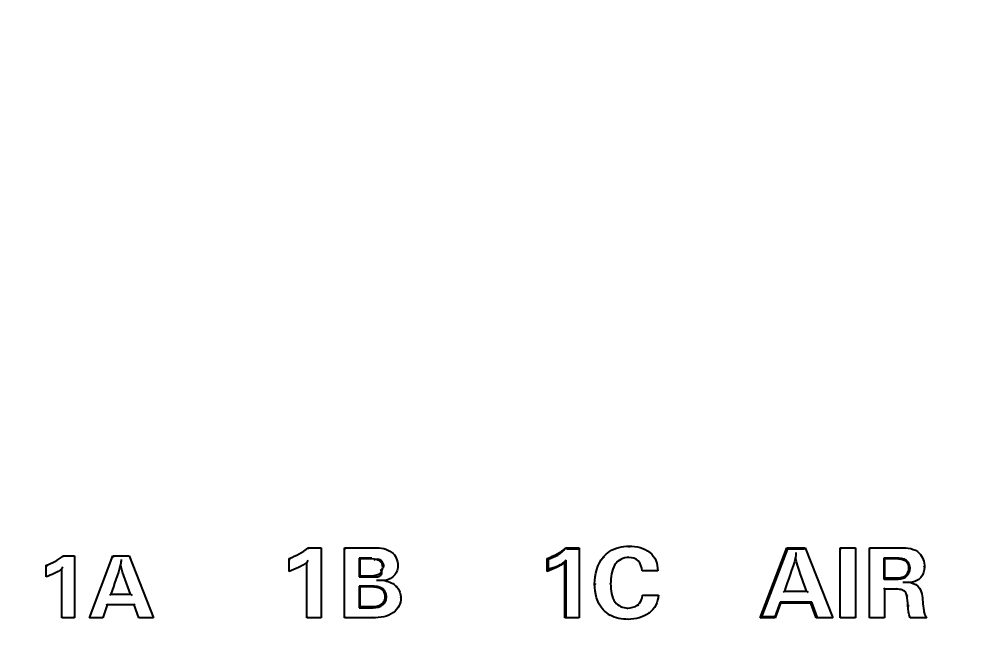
# Model space of a CAD drawing. Header units: millimetres. Extents: x 5828 to 6704, y 123 to 421.
# Drawn here: x 6534.91 to 6536.97, y 215.01 to 216.311 of the extents above; entities that cross this region are included whole.
import ezdxf

# ---------------------------------------------------------------- set-up
doc = ezdxf.new("R2010")
doc.units = ezdxf.units.MM
for name, color, linetype in [('外形图', 7, 'Continuous'), ('尺寸标注', 7, 'Continuous'), ('运动范围', 7, 'Continuous')]:
    doc.layers.add(name, color=color, linetype=linetype)
doc.styles.add('微软雅黑', font='msyh.ttc', dxfattribs={"height": 1.5})
doc.dimstyles.new('尺寸标注_1_20比例', dxfattribs={"dimtxt": 1.5, "dimasz": 1.25, "dimexe": 0.5, "dimexo": 0.4, "dimgap": 0.5, "dimtad": 1, "dimdec": 1, "dimlfac": 20, "dimdsep": 46, "dimtxsty": '微软雅黑', "dimcen": 0.09, "dimadec": 0, "dimazin": 0, "dimtp": 0.01, "dimtm": 0.01, "dimtfac": 1, "dimtdec": 1, "dimtofl": 0, "dimtmove": 0, "dimatfit": 3, "dimfxl": 1, "dimtolj": 1, "dimarcsym": 0})

# ---------------------------------------------------------------- blocks, each defined once
blk = doc.blocks.new('*D1145')
at = {"layer": 'Defpoints', "color": 0}
for p in [(6564.9775, 227.1499), (6618.6004, 224.7716), (6488.2514, 214.3423), (6559.4529, 214.3423), (6635.7237, 214.3423)]:
    blk.add_point(p, dxfattribs=at)
at = {"layer": '尺寸标注', "color": 0, "lineweight": -2}
blk.add_arc((6559.4529, 214.3423), 13.9483, 15.13637, 174.86363, dxfattribs=at)
at = {"layer": '尺寸标注', "color": 0}
for points in [[(6572.7139, 217.9391), (6573.1206, 218.0298), (6573.1893, 216.7644)], [(6545.3524, 215.6004), (6545.7687, 215.5817), (6545.5045, 214.3423)]]:
    blk.add_solid(points, dxfattribs=at)
at = {"layer": '尺寸标注', "color": 0, "insert": (6557.2583, 229.4032), "char_height": 1.5, "attachment_point": 5, "rotation": 8.2904, "style": '微软雅黑'}
blk.add_mtext('\\A1;{\\fAlibaba PuHuiTi 3.0 55 Regular|b0|i0|c134|p18;-\\A1;170%%d}', dxfattribs=at)

msp = doc.modelspace()

# ---------------------------------------------------------------- linework, layer by layer
at = {"layer": '外形图', "linetype": 'ByBlock'}
for p, q in [((6535.5277, 215.1813), (6535.5557, 215.1813)), ((6535.5277, 215.1813), (6535.529, 215.1788)), ((6535.5557, 215.1813), (6535.554, 215.1788)), ((6535.5557, 215.1813), (6535.5557, 215.0313)), ((6535.6058, 215.1813), (6535.6084, 215.1788)), ((6535.6058, 215.0313), (6535.6058, 215.1813)), ((6535.6058, 215.1813), (6535.67, 215.1813)), ((6535.67, 215.1813), (6535.6704, 215.1788)), ((6535.7066, 215.1713), (6535.7057, 215.1692)), ((6536.0792, 215.1813), (6536.1072, 215.1813)), ((6536.0792, 215.1813), (6536.0805, 215.1788)), ((6536.0805, 215.1788), (6536.1054, 215.1788)), ((6536.1072, 215.1813), (6536.1054, 215.1788)), ((6536.1072, 215.1813), (6536.1072, 215.0313)), ((6536.2139, 215.1845), (6536.2143, 215.1819)), ((6536.2582, 215.1713), (6536.2573, 215.1692)), ((6536.4941, 215.0313), (6536.5511, 215.1813)), ((6536.4976, 215.0332), (6536.5529, 215.1788)), ((6536.551, 215.1813), (6536.59, 215.1813)), ((6536.5511, 215.1813), (6536.5529, 215.1788)), ((6536.5529, 215.1788), (6536.5889, 215.1788)), ((6536.59, 215.1813), (6536.5889, 215.1788)), ((6536.59, 215.1813), (6536.6492, 215.0313)), ((6536.665, 215.0313), (6536.6651, 215.1813)), ((6536.6651, 215.1813), (6536.6676, 215.1788)), ((6536.6651, 215.1813), (6536.6976, 215.1813)), ((6536.6976, 215.1813), (6536.6958, 215.1788)), ((6536.6976, 215.1813), (6536.6976, 215.0313)), ((6536.7275, 215.1813), (6536.7301, 215.1788)), ((6536.7275, 215.1813), (6536.7945, 215.1813)), ((6536.7275, 215.0313), (6536.7275, 215.1813)), ((6536.7945, 215.1813), (6536.7948, 215.1788)), ((6536.834, 215.1697), (6536.8327, 215.1678)), ((6535.0035, 215.1638), (6535.0282, 215.1638)), ((6535.0035, 215.1638), (6535.0048, 215.1613)), ((6535.0282, 215.1638), (6535.0265, 215.1613)), ((6535.0282, 215.1638), (6535.0282, 215.0313)), ((6535.0601, 215.0313), (6535.1105, 215.1638)), ((6535.1104, 215.1638), (6535.1449, 215.1638)), ((6535.1105, 215.1638), (6535.1124, 215.1613)), ((6535.1449, 215.1638), (6535.1439, 215.1613)), ((6535.1449, 215.1638), (6535.1972, 215.0313)), ((6535.4871, 215.1306), (6535.4871, 215.1585)), ((6535.4871, 215.1585), (6535.4897, 215.1566)), ((6535.5251, 215.0313), (6535.5251, 215.1499)), ((6535.6366, 215.1589), (6535.6366, 215.1188)), ((6535.6384, 215.1571), (6535.6366, 215.1589)), ((6535.6638, 215.1589), (6535.6366, 215.1589)), ((6535.6384, 215.1571), (6535.6384, 215.1214)), ((6535.6633, 215.1571), (6535.6384, 215.1571)), ((6535.6633, 215.1571), (6535.6638, 215.1589)), ((6536.0386, 215.1306), (6536.0386, 215.1585)), ((6536.0386, 215.1585), (6536.0412, 215.1566)), ((6536.0412, 215.1333), (6536.0412, 215.1566)), ((6536.0766, 215.0313), (6536.0766, 215.1499)), ((6536.0792, 215.0332), (6536.0792, 215.1543)), ((6536.1588, 215.1614), (6536.1608, 215.1597)), ((6536.2133, 215.1603), (6536.2137, 215.1622)), ((6536.7583, 215.1589), (6536.7583, 215.1141)), ((6536.7601, 215.1571), (6536.7583, 215.1589)), ((6536.7848, 215.1589), (6536.7583, 215.1589)), ((6536.7601, 215.1571), (6536.7601, 215.1167)), ((6536.7844, 215.1571), (6536.7601, 215.1571)), ((6536.7844, 215.1571), (6536.7848, 215.1589)), ((6536.8052, 215.1524), (6536.8068, 215.1538)), ((6534.9676, 215.119), (6534.9676, 215.1436)), ((6534.9676, 215.1436), (6534.9703, 215.1417)), ((6535.0012, 215.0313), (6535.0012, 215.1361)), ((6535.4871, 215.1306), (6535.4897, 215.1333)), ((6535.6871, 215.1398), (6535.6898, 215.1394)), ((6535.7196, 215.1434), (6535.7179, 215.1431)), ((6536.0386, 215.1306), (6536.0412, 215.1333)), ((6536.1836, 215.1451), (6536.1821, 215.1458)), ((6536.2415, 215.1321), (6536.2439, 215.134)), ((6536.2749, 215.1321), (6536.2415, 215.1321)), ((6536.8118, 215.1381), (6536.8143, 215.1377)), ((6536.8452, 215.1402), (6536.8434, 215.1398)), ((6534.9676, 215.119), (6534.9703, 215.1218)), ((6535.6384, 215.1214), (6535.6366, 215.1188)), ((6535.6366, 215.1188), (6535.6623, 215.1188)), ((6535.6384, 215.1214), (6535.6619, 215.1214)), ((6535.6619, 215.1214), (6535.6623, 215.1188)), ((6535.7131, 215.1232), (6535.7118, 215.1241)), ((6536.7601, 215.1167), (6536.7583, 215.1141)), ((6536.7583, 215.1141), (6536.7831, 215.1141)), ((6536.7601, 215.1167), (6536.7826, 215.1167)), ((6536.7826, 215.1167), (6536.7831, 215.1141)), ((6536.7989, 215.1185), (6536.7999, 215.1161)), ((6536.8081, 215.1254), (6536.8102, 215.1238)), ((6535.6384, 215.0973), (6535.6366, 215.0991)), ((6535.6623, 215.0991), (6535.6366, 215.0991)), ((6535.6366, 215.0991), (6535.6366, 215.053)), ((6535.6384, 215.0973), (6535.6384, 215.0555)), ((6535.6619, 215.0973), (6535.6384, 215.0973)), ((6535.6619, 215.0973), (6535.6623, 215.0991)), ((6535.6855, 215.0916), (6535.6872, 215.093)), ((6535.7173, 215.0975), (6535.7161, 215.0957)), ((6536.1401, 215.1038), (6536.1427, 215.1035)), ((6536.1744, 215.1038), (6536.1726, 215.1035)), ((6536.5458, 215.0883), (6536.543, 215.0857)), ((6536.5458, 215.0883), (6536.5933, 215.0883)), ((6536.5933, 215.0883), (6536.5967, 215.0857)), ((6536.7601, 215.0926), (6536.7583, 215.0944)), ((6536.7862, 215.0926), (6536.7601, 215.0926)), ((6536.7601, 215.0926), (6536.7601, 215.0313)), ((6536.7862, 215.0926), (6536.7866, 215.0944)), ((6536.797, 215.091), (6536.798, 215.0927)), ((6536.804, 215.0866), (6536.806, 215.0876)), ((6536.8349, 215.0946), (6536.8333, 215.0932)), ((6535.1059, 215.0816), (6535.1033, 215.0791)), ((6535.1059, 215.0816), (6535.1479, 215.0816)), ((6535.1479, 215.0816), (6535.1515, 215.0791)), ((6535.6927, 215.0765), (6535.6953, 215.0761)), ((6535.726, 215.074), (6535.7242, 215.0736)), ((6536.2426, 215.0799), (6536.2768, 215.0799)), ((6536.8072, 215.0794), (6536.8097, 215.0795)), ((6535.0985, 215.0593), (6535.0887, 215.0313)), ((6535.0985, 215.0593), (6535.0975, 215.0612)), ((6535.1558, 215.0593), (6535.0985, 215.0593)), ((6535.1558, 215.0593), (6535.1579, 215.0612)), ((6535.1658, 215.0313), (6535.1558, 215.0593)), ((6535.6384, 215.0555), (6535.6366, 215.053)), ((6535.6366, 215.053), (6535.667, 215.053)), ((6535.6384, 215.0555), (6535.6666, 215.0555)), ((6535.6666, 215.0555), (6535.667, 215.053)), ((6535.6856, 215.0612), (6535.6874, 215.0592)), ((6536.1586, 215.0483), (6536.1606, 215.0494)), ((6536.2107, 215.0523), (6536.2111, 215.0498)), ((6536.2322, 215.0588), (6536.2339, 215.0567)), ((6536.5364, 215.0649), (6536.5252, 215.0332)), ((6536.5376, 215.063), (6536.5264, 215.0313)), ((6536.5376, 215.063), (6536.5364, 215.0649)), ((6536.6043, 215.0649), (6536.5364, 215.0649)), ((6536.6024, 215.063), (6536.5376, 215.063)), ((6536.6024, 215.063), (6536.6043, 215.0649)), ((6536.6137, 215.0313), (6536.6024, 215.063)), ((6536.6156, 215.0332), (6536.6043, 215.0649)), ((6536.8099, 215.0577), (6536.8124, 215.0576)), ((6536.842, 215.0615), (6536.8401, 215.061)), ((6535.0012, 215.0313), (6535.0039, 215.0332)), ((6535.0282, 215.0313), (6535.0012, 215.0313)), ((6535.0282, 215.0313), (6535.0265, 215.0332)), ((6535.0601, 215.0313), (6535.0638, 215.0332)), ((6535.0887, 215.0313), (6535.0601, 215.0313)), ((6535.0887, 215.0313), (6535.0876, 215.0332)), ((6535.1658, 215.0313), (6535.1678, 215.0332)), ((6535.1972, 215.0313), (6535.1658, 215.0313)), ((6535.1972, 215.0313), (6535.1944, 215.0332)), ((6535.5251, 215.0313), (6535.5278, 215.0332)), ((6535.5557, 215.0313), (6535.5251, 215.0313)), ((6535.5557, 215.0313), (6535.554, 215.0332)), ((6535.6058, 215.0313), (6535.6084, 215.0332)), ((6535.6184, 215.0313), (6535.6058, 215.0313)), ((6535.6661, 215.0313), (6535.6184, 215.0313)), ((6535.6661, 215.0313), (6535.6666, 215.0332)), ((6535.7103, 215.0428), (6535.7094, 215.0442)), ((6536.0766, 215.0313), (6536.0792, 215.0332)), ((6536.1072, 215.0313), (6536.0766, 215.0313)), ((6536.1072, 215.0313), (6536.1054, 215.0332)), ((6536.1731, 215.0368), (6536.1738, 215.0376)), ((6536.2119, 215.0281), (6536.2122, 215.03)), ((6536.2564, 215.0415), (6536.2555, 215.0429)), ((6536.4941, 215.0313), (6536.4976, 215.0332)), ((6536.5264, 215.0313), (6536.4941, 215.0313)), ((6536.5252, 215.0332), (6536.4976, 215.0332)), ((6536.5264, 215.0313), (6536.5252, 215.0332)), ((6536.6137, 215.0313), (6536.6156, 215.0332)), ((6536.6492, 215.0313), (6536.6137, 215.0313)), ((6536.6492, 215.0313), (6536.6463, 215.0332)), ((6536.665, 215.0313), (6536.6676, 215.0332)), ((6536.6976, 215.0313), (6536.665, 215.0313)), ((6536.6976, 215.0313), (6536.6958, 215.0332)), ((6536.7275, 215.0313), (6536.73, 215.0332)), ((6536.7601, 215.0313), (6536.7275, 215.0313)), ((6536.7601, 215.0313), (6536.7582, 215.0332)), ((6536.8499, 215.0313), (6536.8144, 215.0313)), ((6536.8446, 215.042), (6536.8428, 215.0412)), ((6536.8499, 215.0313), (6536.8463, 215.0332))]:
    msp.add_line(p, q, dxfattribs=at)
for points in [[(6536.8143, 215.1377), (6536.8135, 215.1442), (6536.8108, 215.1497), (6536.8068, 215.1538)], [(6536.8102, 215.1238), (6536.8125, 215.1279), (6536.8139, 215.1326), (6536.8143, 215.1377)], [(6536.7831, 215.1141), (6536.789, 215.1142), (6536.7946, 215.1148), (6536.7999, 215.1161)], [(6536.7999, 215.1161), (6536.8037, 215.1178), (6536.8071, 215.1204), (6536.8102, 215.1238)], [(6535.6953, 215.0761), (6535.6944, 215.0824), (6535.6917, 215.0882), (6535.6872, 215.093)], [(6535.6874, 215.0592), (6535.6915, 215.0637), (6535.6943, 215.0696), (6535.6953, 215.0761)]]:
    msp.add_lwpolyline(points, dxfattribs=at)
for centre, radius, start, end in [((6537.1226, 215.1187), 0.5545, 174.6184, 175.6931), ((6536.5059, 215.0186), 1.3847, 174.3015, 174.751), ((6535.4359, 215.2062), 0.1056, 327.7653, 330.5535), ((6535.9864, 215.2056), 0.106, 328.2899, 331.0507), ((6536.1125, 214.9591), 0.1775, 41.7862, 42.8868), ((6536.1525, 215.177), 0.1578, 320.851, 322.0213), ((6536.2009, 215.0871), 0.0574, 222.5299, 241.0482), ((6536.8881, 214.9608), 0.102, 134.7912, 136.2677)]:
    msp.add_arc(centre, radius, start, end, dxfattribs=at)
for points in [[(6535.4871, 215.1585), (6535.5017, 215.1638), (6535.5161, 215.171), (6535.5277, 215.1813)], [(6535.67, 215.1813), (6535.6826, 215.1813), (6535.6966, 215.179), (6535.7066, 215.1713)], [(6535.7066, 215.1713), (6535.7147, 215.165), (6535.7196, 215.1537), (6535.7196, 215.1434)], [(6536.0386, 215.1585), (6536.0532, 215.1638), (6536.0676, 215.171), (6536.0792, 215.1813)], [(6536.0412, 215.1566), (6536.0546, 215.1616), (6536.0706, 215.1677), (6536.0769, 215.1805)], [(6536.2139, 215.1845), (6536.2293, 215.1845), (6536.2462, 215.1809), (6536.2582, 215.1713)], [(6536.2582, 215.1713), (6536.2693, 215.1624), (6536.2755, 215.1463), (6536.2749, 215.1321)], [(6536.7945, 215.1813), (6536.8082, 215.1813), (6536.8244, 215.1796), (6536.834, 215.1697)], [(6536.834, 215.1697), (6536.8413, 215.1622), (6536.8452, 215.1507), (6536.8452, 215.1402)], [(6534.9676, 215.1436), (6534.9805, 215.1483), (6534.9932, 215.1547), (6535.0035, 215.1638)], [(6535.5251, 215.1499), (6535.514, 215.141), (6535.5005, 215.1353), (6535.4871, 215.1306)], [(6536.0766, 215.1499), (6536.0655, 215.141), (6536.052, 215.1353), (6536.0386, 215.1306)], [(6536.0792, 215.1543), (6536.0689, 215.1447), (6536.0551, 215.1369), (6536.041, 215.136)], [(6536.1401, 215.1038), (6536.1401, 215.124), (6536.146, 215.1458), (6536.1588, 215.1614)], [(6536.2133, 215.1603), (6536.2022, 215.1603), (6536.1893, 215.1546), (6536.1836, 215.1451)], [(6536.5697, 215.1603), (6536.5628, 215.136), (6536.554, 215.1122), (6536.5458, 215.0883)], [(6536.5933, 215.0883), (6536.5848, 215.1121), (6536.5748, 215.1356), (6536.5697, 215.1603)], [(6536.8052, 215.1524), (6536.7995, 215.1565), (6536.7915, 215.1571), (6536.7844, 215.1571)], [(6536.8068, 215.1538), (6536.8007, 215.1582), (6536.7923, 215.1589), (6536.7848, 215.1589)], [(6535.0012, 215.1361), (6534.9914, 215.1282), (6534.9794, 215.1232), (6534.9676, 215.119)], [(6535.127, 215.1453), (6535.121, 215.1238), (6535.1132, 215.1028), (6535.1059, 215.0816)], [(6535.1479, 215.0816), (6535.1404, 215.1027), (6535.1316, 215.1234), (6535.127, 215.1453)], [(6535.7196, 215.1434), (6535.7196, 215.1363), (6535.7173, 215.1289), (6535.7131, 215.1232)], [(6536.1836, 215.1451), (6536.1763, 215.133), (6536.1744, 215.1179), (6536.1744, 215.1038)], [(6535.7131, 215.1232), (6535.7083, 215.1164), (6535.6996, 215.1126), (6535.6914, 215.1109)], [(6535.6914, 215.1109), (6535.7009, 215.1089), (6535.7109, 215.1047), (6535.7173, 215.0975)], [(6535.6855, 215.0916), (6535.6791, 215.0966), (6535.6699, 215.0973), (6535.6619, 215.0973)], [(6535.6872, 215.093), (6535.6805, 215.0983), (6535.6709, 215.0991), (6535.6623, 215.0991)], [(6535.7173, 215.0975), (6535.7229, 215.0912), (6535.726, 215.0823), (6535.726, 215.074)], [(6536.1586, 215.0483), (6536.1454, 215.0626), (6536.1401, 215.0843), (6536.1401, 215.1038)], [(6536.1744, 215.1038), (6536.1744, 215.0905), (6536.1758, 215.0756), (6536.1837, 215.065)], [(6536.8157, 215.1067), (6536.823, 215.1047), (6536.8311, 215.1012), (6536.8349, 215.0946)], [(6536.8349, 215.0946), (6536.8405, 215.0848), (6536.8409, 215.0728), (6536.842, 215.0615)], [(6535.726, 215.074), (6535.726, 215.0623), (6535.7198, 215.0496), (6535.7103, 215.0428)], [(6536.2322, 215.0588), (6536.2385, 215.0635), (6536.2417, 215.0721), (6536.2426, 215.0799)], [(6536.2768, 215.0799), (6536.2758, 215.0654), (6536.2682, 215.0499), (6536.2564, 215.0415)], [(6536.8099, 215.0577), (6536.8091, 215.0649), (6536.8088, 215.0723), (6536.8072, 215.0794)], [(6535.6666, 215.0555), (6535.6732, 215.0555), (6535.6804, 215.0571), (6535.6856, 215.0612)], [(6535.667, 215.053), (6535.6741, 215.053), (6535.6818, 215.0547), (6535.6874, 215.0592)], [(6536.1837, 215.065), (6536.1897, 215.057), (6536.2008, 215.0523), (6536.2107, 215.0523)], [(6536.2107, 215.0523), (6536.2182, 215.0523), (6536.2262, 215.0543), (6536.2322, 215.0588)], [(6536.8144, 215.0313), (6536.811, 215.0396), (6536.8108, 215.0488), (6536.8099, 215.0577)], [(6536.842, 215.0615), (6536.8427, 215.055), (6536.8431, 215.0484), (6536.8446, 215.042)], [(6535.7103, 215.0428), (6535.698, 215.0339), (6535.6814, 215.0313), (6535.6661, 215.0313)], [(6536.2119, 215.0281), (6536.1986, 215.0281), (6536.1847, 215.0304), (6536.1731, 215.0368)], [(6536.2564, 215.0415), (6536.2438, 215.0324), (6536.2274, 215.0281), (6536.2119, 215.0281)]]:
    msp.add_open_spline(points, degree=3, dxfattribs=at)
for points, knots in [([(6536.1588, 215.1614), (6536.1624, 215.1659), (6536.1778, 215.1799), (6536.1993, 215.1844), (6536.2139, 215.1845)], [0, 0, 0, 0, 0.283356, 1, 1, 1, 1]), ([(6535.6871, 215.1398), (6535.6871, 215.143), (6535.6846, 215.1546), (6535.6709, 215.1571), (6535.6633, 215.1571)], [0, 0, 0, 0, 0.300088, 1, 1, 1, 1]), ([(6535.6898, 215.1394), (6535.6898, 215.1449), (6535.686, 215.1567), (6535.6717, 215.1578), (6535.6682, 215.1544)], [0, 0, 0, 0, 0.529657, 1, 1, 1, 1]), ([(6536.2415, 215.1321), (6536.2409, 215.1396), (6536.2366, 215.1558), (6536.2204, 215.1603), (6536.2133, 215.1603)], [0, 0, 0, 0, 0.516175, 1, 1, 1, 1]), ([(6536.8118, 215.1381), (6536.8118, 215.1409), (6536.8109, 215.1465), (6536.8073, 215.1509), (6536.8052, 215.1524)], [0, 0, 0, 0, 0.525836, 1, 1, 1, 1]), ([(6535.0012, 215.1361), (6535.0017, 215.1368), (6535.0026, 215.1382), (6535.0034, 215.1397), (6535.0039, 215.1405)], [0, 0, 0, 0, 0.488777, 1, 1, 1, 1]), ([(6535.6619, 215.1214), (6535.6698, 215.1214), (6535.6843, 215.1238), (6535.6871, 215.1362), (6535.6871, 215.1398)], [0, 0, 0, 0, 0.692773, 1, 1, 1, 1]), ([(6535.6623, 215.1188), (6535.6683, 215.1188), (6535.6768, 215.1175), (6535.6878, 215.1254), (6535.6843, 215.1318), (6535.6825, 215.1344)], [0, 0, 0, 0, 0.522822, 0.720392, 1, 1, 1, 1]), ([(6536.8081, 215.1254), (6536.8095, 215.1273), (6536.8113, 215.1315), (6536.8118, 215.136), (6536.8118, 215.1381)], [0, 0, 0, 0, 0.521364, 1, 1, 1, 1]), ([(6536.8452, 215.1402), (6536.8452, 215.1321), (6536.8403, 215.1145), (6536.8236, 215.1082), (6536.8157, 215.1067)], [0, 0, 0, 0, 0.500926, 1, 1, 1, 1]), ([(6535.6914, 215.1109), (6535.6894, 215.1109), (6535.6836, 215.1107), (6535.6779, 215.1111), (6535.6741, 215.1114)], [0, 0, 0, 0, 0.350608, 1, 1, 1, 1]), ([(6536.7826, 215.1167), (6536.7853, 215.1167), (6536.7908, 215.1167), (6536.7963, 215.1176), (6536.7989, 215.1185)], [0, 0, 0, 0, 0.500068, 1, 1, 1, 1]), ([(6536.7989, 215.1185), (6536.8007, 215.1191), (6536.8042, 215.1211), (6536.807, 215.1239), (6536.8081, 215.1254)], [0, 0, 0, 0, 0.514343, 1, 1, 1, 1]), ([(6535.6927, 215.0765), (6535.6927, 215.0792), (6535.6916, 215.085), (6535.6879, 215.0897), (6535.6855, 215.0916)], [0, 0, 0, 0, 0.468291, 1, 1, 1, 1]), ([(6536.797, 215.091), (6536.7953, 215.0915), (6536.7917, 215.0923), (6536.7881, 215.0926), (6536.7862, 215.0926)], [0, 0, 0, 0, 0.488173, 1, 1, 1, 1]), ([(6536.804, 215.0866), (6536.8031, 215.0876), (6536.8009, 215.0894), (6536.7983, 215.0905), (6536.797, 215.091)], [0, 0, 0, 0, 0.479553, 1, 1, 1, 1]), ([(6536.8157, 215.1067), (6536.8138, 215.1066), (6536.8083, 215.1067), (6536.8028, 215.1067), (6536.7992, 215.1067)], [0, 0, 0, 0, 0.337111, 1, 1, 1, 1]), ([(6536.8072, 215.0794), (6536.8069, 215.0806), (6536.8061, 215.0832), (6536.8048, 215.0855), (6536.804, 215.0866)], [0, 0, 0, 0, 0.481671, 1, 1, 1, 1]), ([(6535.6856, 215.0612), (6535.6878, 215.063), (6535.6913, 215.0679), (6535.6927, 215.0736), (6535.6927, 215.0765)], [0, 0, 0, 0, 0.508247, 1, 1, 1, 1]), ([(6536.1837, 215.065), (6536.1835, 215.0647), (6536.1831, 215.064), (6536.1827, 215.0634), (6536.1825, 215.0631)], [0, 0, 0, 0, 0.501887, 1, 1, 1, 1]), ([(6536.8446, 215.042), (6536.8451, 215.04), (6536.8467, 215.0362), (6536.8489, 215.0329), (6536.8499, 215.0313)], [0, 0, 0, 0, 0.525048, 1, 1, 1, 1])]:
    msp.add_open_spline(points, degree=3, knots=knots, dxfattribs=at)
at = {"layer": '运动范围'}
msp.add_arc((6559.4529, 214.3423), 60.06, 10, 350, dxfattribs=at)

# ---------------------------------------------------------------- dimensions: what is measured, and where the dimension line sits
at = {"layer": '尺寸标注'}
dim = msp.add_angular_dim_2l(base=(6564.9775, 227.1499), line1=((6635.7237, 214.3423), (6488.2514, 214.3423)), line2=((6559.4529, 214.3423), (6618.6004, 224.7716)), text='\\A1;{\\fAlibaba PuHuiTi 3.0 55 Regular|b0|i0|c134|p18;-<>}', dimstyle='尺寸标注_1_20比例', dxfattribs=at)
dim.commit()
dim.dimension.update_dxf_attribs({"geometry": '*D1145', "text_midpoint": (6557.4417, 228.1449), "dimtype": 162})

doc.saveas('drawing.dxf')
